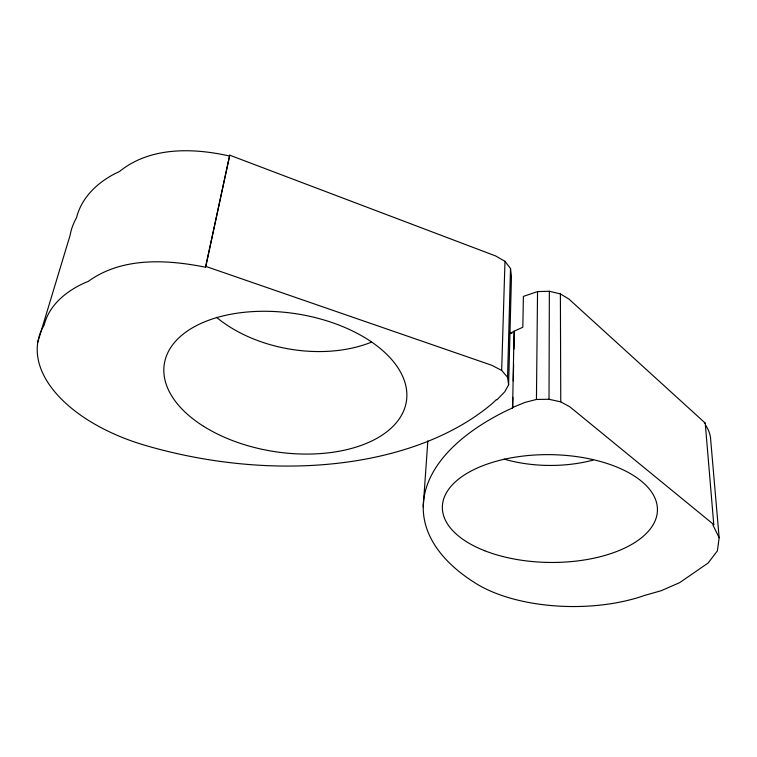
<?xml version="1.0" encoding="UTF-8"?>
<svg xmlns="http://www.w3.org/2000/svg" width="757" height="757" viewBox="0 0 757 757"><rect width="100%" height="100%" fill="white"/><g stroke="black" fill="none" stroke-linecap="round" stroke-linejoin="round"><path stroke-width="1.14" d="M719.15 537.763L712.867 524.875L713.775 524.601L569.813 406.793L560.767 401.863L549.014 399.27L549.355 291.275L537.546 291.587L523.399 296.394L522.822 327.251L514.05 331.225L512.603 407.938L507.521 410.199A260.919 128.558 -2.4 0 0 476.465 583.789A120.448 57.002 0.6 0 0 644.444 595.475L661.202 590.706L679.654 582.644L708.145 563.009L717.399 550.841L719.15 537.763L710.463 437.205A90.717 49.006 -1.6 0 0 705.808 425.462M512.234 407.645L525.055 402.383L536.439 399.459L537.546 291.587M512.603 407.938L512.858 397.359M513.246 380.894L513.634 364.439M513.994 349.157L514.382 332.702M508.609 384.811L511.458 276.39L510.502 268.498L504.985 261.307L495.693 255.98L229.731 155.194L205.582 267.23C166.824 259.443 121.981 256.926 88.399 281.311C68.764 289.193 49.356 303.727 44.105 325.264A146.858 81.917 11.8 0 0 145.571 445.476A326.825 204.825 12.5 0 0 493.081 402.79L496.45 399.601L496.999 399.791L504.749 391.785L508.609 384.811L507.568 377.298L510.502 268.498M507.568 377.298L501.664 370.419L504.985 261.307M423.21 506.821L427.837 440.924M205.582 267.23L229.731 155.194M37.85 341.984L70.079 235.389A137.878 86.402 13.3 0 1 76.514 217.798C81.794 196.243 99.839 180.308 119.445 171.546C149.962 146.707 192.846 147.766 229.343 155.98M509.546 333.913L514.05 331.225M704.379 423.428L705.24 423.116L713.775 524.601M536.439 399.459L549.014 399.27M549.355 291.275L560.388 293.905L568.886 299.043L705.24 423.116M205.98 266.473L491.728 365.271L501.664 370.419M509.896 332.285L511.95 333.43M560.388 293.905L560.767 401.863M371.422 342.164A115.026 73.628 9.7 0 1 216.417 317.249M592.958 460.161A101.75 57.759 0.2 0 1 504.096 459.111M203.652 426.342A122.473 69.758 8.7 0 0 404.096 409.811A122.473 69.758 8.7 0 0 248.239 311.922A122.473 69.758 8.7 0 0 203.652 426.342M484.754 550.755A107.551 53.898 0.8 0 0 656.565 516.539A107.551 53.898 0.8 0 0 508.363 458.392A107.551 53.898 0.8 0 0 484.754 550.755"/></g></svg>
